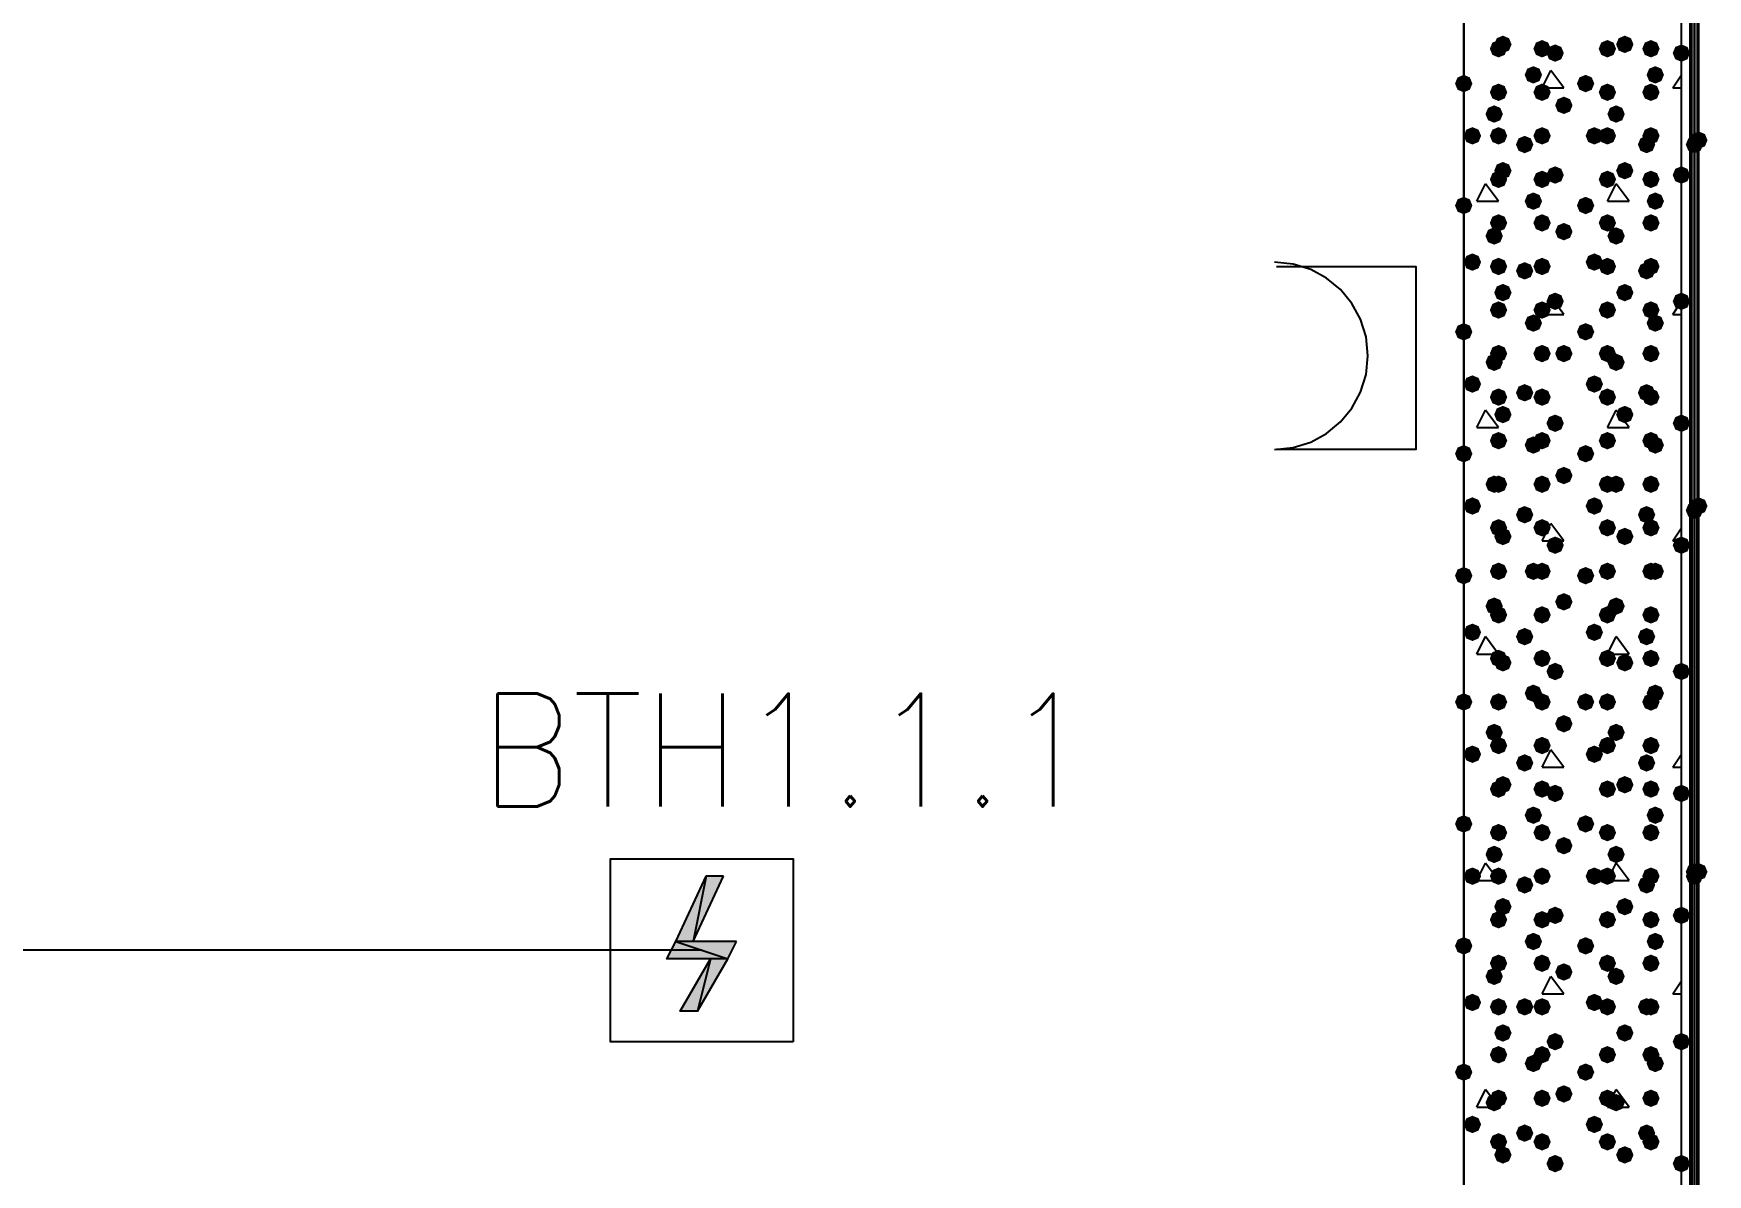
# Model space of a CAD drawing. Header units: millimetres. Extents: x 0 to 420, y 0 to 297.
# Drawn here: x 364.55 to 380.83, y 171.94 to 183.03 of the extents above; entities that cross this region are included whole.
import ezdxf

# ---------------------------------------------------------------- set-up
doc = ezdxf.new("R2010")
doc.units = ezdxf.units.MM
doc.layers.get('0').update_dxf_attribs({"linetype": 'CONTINUOUS'})
doc.styles.get("Standard").update_dxf_attribs({"font": 'STANDARD'})

msp = doc.modelspace()

# ---------------------------------------------------------------- hatches: boundary and pattern name
at = {"true_color": 0x000007}
h = msp.add_hatch(color=0, dxfattribs=at)
h.paths.add_polyline_path([(380.703667, 228.049667), (380.661333, 228.049667), (380.703667, 84.455)], flags=0)
h.paths.add_polyline_path([(380.661333, 228.049667), (380.703667, 84.455), (380.661333, 84.455)], flags=0)
at = {"true_color": 0x000008}
for points in [[(378.883333, 182.88), (378.858462, 182.820204), (378.798667, 182.795333), (378.738871, 182.820204), (378.714, 182.88), (378.738871, 182.939796), (378.798667, 182.964667), (378.858462, 182.939796)], [(378.925667, 182.922333), (378.900796, 182.862537), (378.841, 182.837667), (378.781204, 182.862537), (378.756333, 182.922333), (378.781204, 182.982129), (378.841, 183.007), (378.900796, 182.982129)], [(379.306667, 182.88), (379.281796, 182.820204), (379.222, 182.795333), (379.162204, 182.820204), (379.137333, 182.88), (379.162204, 182.939796), (379.222, 182.964667), (379.281796, 182.939796)], [(379.941667, 182.88), (379.916796, 182.820204), (379.857, 182.795333), (379.797204, 182.820204), (379.772333, 182.88), (379.797204, 182.939796), (379.857, 182.964667), (379.916796, 182.939796)], [(380.111, 182.922333), (380.086129, 182.862537), (380.026333, 182.837667), (379.966537, 182.862537), (379.941667, 182.922333), (379.966537, 182.982129), (380.026333, 183.007), (380.086129, 182.982129)], [(380.365, 182.88), (380.340129, 182.820204), (380.280333, 182.795333), (380.220537, 182.820204), (380.195667, 182.88), (380.220537, 182.939796), (380.280333, 182.964667), (380.340129, 182.939796)], [(379.433667, 182.837667), (379.408796, 182.777871), (379.349, 182.753), (379.289204, 182.777871), (379.264333, 182.837667), (379.289204, 182.897462), (379.349, 182.922333), (379.408796, 182.897463)], [(380.661333, 182.837667), (380.636462, 182.777871), (380.576667, 182.753), (380.516871, 182.777871), (380.492, 182.837667), (380.516871, 182.897462), (380.576667, 182.922333), (380.636462, 182.897463)], [(379.222, 182.626), (379.197129, 182.566204), (379.137333, 182.541333), (379.077538, 182.566204), (379.052667, 182.626), (379.077537, 182.685796), (379.137333, 182.710667), (379.197129, 182.685796)], [(380.407333, 182.626), (380.382462, 182.566204), (380.322667, 182.541333), (380.262871, 182.566204), (380.238, 182.626), (380.262871, 182.685796), (380.322667, 182.710667), (380.382462, 182.685796)], [(378.544667, 182.541333), (378.519796, 182.481537), (378.46, 182.456667), (378.400204, 182.481537), (378.375333, 182.541333), (378.400204, 182.601129), (378.46, 182.626), (378.519796, 182.601129)], [(378.883333, 182.456667), (378.858462, 182.396871), (378.798667, 182.372), (378.738871, 182.396871), (378.714, 182.456667), (378.738871, 182.516462), (378.798667, 182.541333), (378.858462, 182.516463)], [(379.306667, 182.456667), (379.281796, 182.396871), (379.222, 182.372), (379.162204, 182.396871), (379.137333, 182.456667), (379.162204, 182.516462), (379.222, 182.541333), (379.281796, 182.516463)], [(379.73, 182.541333), (379.705129, 182.481537), (379.645333, 182.456667), (379.585537, 182.481537), (379.560667, 182.541333), (379.585537, 182.601129), (379.645333, 182.626), (379.705129, 182.601129)], [(379.941667, 182.456667), (379.916796, 182.396871), (379.857, 182.372), (379.797204, 182.396871), (379.772333, 182.456667), (379.797204, 182.516462), (379.857, 182.541333), (379.916796, 182.516463)], [(380.365, 182.456667), (380.340129, 182.396871), (380.280333, 182.372), (380.220537, 182.396871), (380.195667, 182.456667), (380.220537, 182.516462), (380.280333, 182.541333), (380.340129, 182.516463)], [(378.841, 182.245), (378.816129, 182.185204), (378.756333, 182.160333), (378.696537, 182.185204), (378.671667, 182.245), (378.696537, 182.304796), (378.756333, 182.329667), (378.816129, 182.304796)], [(379.518333, 182.329667), (379.493462, 182.269871), (379.433667, 182.245), (379.373871, 182.269871), (379.349, 182.329667), (379.373871, 182.389462), (379.433667, 182.414333), (379.493462, 182.389463)], [(380.026333, 182.245), (380.001463, 182.185204), (379.941667, 182.160333), (379.881871, 182.185204), (379.857, 182.245), (379.881871, 182.304796), (379.941667, 182.329667), (380.001462, 182.304796)], [(378.629333, 182.033333), (378.604462, 181.973537), (378.544667, 181.948667), (378.484871, 181.973537), (378.46, 182.033333), (378.484871, 182.093129), (378.544667, 182.118), (378.604462, 182.093129)], [(378.883333, 182.033333), (378.858462, 181.973537), (378.798667, 181.948667), (378.738871, 181.973537), (378.714, 182.033333), (378.738871, 182.093129), (378.798667, 182.118), (378.858462, 182.093129)], [(379.137333, 181.948667), (379.112462, 181.888871), (379.052667, 181.864), (378.992871, 181.888871), (378.968, 181.948667), (378.992871, 182.008462), (379.052667, 182.033333), (379.112462, 182.008463)], [(379.306667, 182.033333), (379.281796, 181.973537), (379.222, 181.948667), (379.162204, 181.973537), (379.137333, 182.033333), (379.162204, 182.093129), (379.222, 182.118), (379.281796, 182.093129)], [(379.814667, 182.033333), (379.789796, 181.973537), (379.73, 181.948667), (379.670204, 181.973537), (379.645333, 182.033333), (379.670204, 182.093129), (379.73, 182.118), (379.789796, 182.093129)], [(379.941667, 182.033333), (379.916796, 181.973537), (379.857, 181.948667), (379.797204, 181.973537), (379.772333, 182.033333), (379.797204, 182.093129), (379.857, 182.118), (379.916796, 182.093129)], [(380.322667, 181.948667), (380.297796, 181.888871), (380.238, 181.864), (380.178204, 181.888871), (380.153333, 181.948667), (380.178204, 182.008462), (380.238, 182.033333), (380.297796, 182.008463)], [(380.365, 182.033333), (380.340129, 181.973537), (380.280333, 181.948667), (380.220537, 181.973537), (380.195667, 182.033333), (380.220537, 182.093129), (380.280333, 182.118), (380.340129, 182.093129)], [(378.883333, 181.61), (378.858462, 181.550204), (378.798667, 181.525333), (378.738871, 181.550204), (378.714, 181.61), (378.738871, 181.669796), (378.798667, 181.694667), (378.858462, 181.669796)], [(378.925667, 181.694667), (378.900796, 181.634871), (378.841, 181.61), (378.781204, 181.634871), (378.756333, 181.694667), (378.781204, 181.754462), (378.841, 181.779333), (378.900796, 181.754463)], [(379.306667, 181.61), (379.281796, 181.550204), (379.222, 181.525333), (379.162204, 181.550204), (379.137333, 181.61), (379.162204, 181.669796), (379.222, 181.694667), (379.281796, 181.669796)], [(379.433667, 181.652333), (379.408796, 181.592537), (379.349, 181.567667), (379.289204, 181.592537), (379.264333, 181.652333), (379.289204, 181.712129), (379.349, 181.737), (379.408796, 181.712129)], [(379.941667, 181.61), (379.916796, 181.550204), (379.857, 181.525333), (379.797204, 181.550204), (379.772333, 181.61), (379.797204, 181.669796), (379.857, 181.694667), (379.916796, 181.669796)], [(380.111, 181.694667), (380.086129, 181.634871), (380.026333, 181.61), (379.966537, 181.634871), (379.941667, 181.694667), (379.966537, 181.754462), (380.026333, 181.779333), (380.086129, 181.754463)], [(380.365, 181.61), (380.340129, 181.550204), (380.280333, 181.525333), (380.220537, 181.550204), (380.195667, 181.61), (380.220537, 181.669796), (380.280333, 181.694667), (380.340129, 181.669796)], [(380.661333, 181.652333), (380.636462, 181.592537), (380.576667, 181.567667), (380.516871, 181.592537), (380.492, 181.652333), (380.516871, 181.712129), (380.576667, 181.737), (380.636462, 181.712129)], [(378.544667, 181.356), (378.519796, 181.296204), (378.46, 181.271333), (378.400204, 181.296204), (378.375333, 181.356), (378.400204, 181.415796), (378.46, 181.440667), (378.519796, 181.415796)], [(379.222, 181.398333), (379.197129, 181.338537), (379.137333, 181.313667), (379.077538, 181.338537), (379.052667, 181.398333), (379.077537, 181.458129), (379.137333, 181.483), (379.197129, 181.458129)], [(379.73, 181.356), (379.705129, 181.296204), (379.645333, 181.271333), (379.585537, 181.296204), (379.560667, 181.356), (379.585537, 181.415796), (379.645333, 181.440667), (379.705129, 181.415796)], [(380.407333, 181.398333), (380.382462, 181.338537), (380.322667, 181.313667), (380.262871, 181.338537), (380.238, 181.398333), (380.262871, 181.458129), (380.322667, 181.483), (380.382462, 181.458129)], [(378.883333, 181.186667), (378.858462, 181.126871), (378.798667, 181.102), (378.738871, 181.126871), (378.714, 181.186667), (378.738871, 181.246462), (378.798667, 181.271333), (378.858462, 181.246463)], [(379.306667, 181.186667), (379.281796, 181.126871), (379.222, 181.102), (379.162204, 181.126871), (379.137333, 181.186667), (379.162204, 181.246462), (379.222, 181.271333), (379.281796, 181.246463)], [(379.518333, 181.102), (379.493462, 181.042204), (379.433667, 181.017333), (379.373871, 181.042204), (379.349, 181.102), (379.373871, 181.161796), (379.433667, 181.186667), (379.493462, 181.161796)], [(379.941667, 181.186667), (379.916796, 181.126871), (379.857, 181.102), (379.797204, 181.126871), (379.772333, 181.186667), (379.797204, 181.246462), (379.857, 181.271333), (379.916796, 181.246463)], [(380.365, 181.186667), (380.340129, 181.126871), (380.280333, 181.102), (380.220537, 181.126871), (380.195667, 181.186667), (380.220537, 181.246462), (380.280333, 181.271333), (380.340129, 181.246463)], [(378.841, 181.059667), (378.816129, 180.999871), (378.756333, 180.975), (378.696537, 180.999871), (378.671667, 181.059667), (378.696537, 181.119462), (378.756333, 181.144333), (378.816129, 181.119463)], [(380.026333, 181.059667), (380.001463, 180.999871), (379.941667, 180.975), (379.881871, 180.999871), (379.857, 181.059667), (379.881871, 181.119462), (379.941667, 181.144333), (380.001462, 181.119463)], [(378.629333, 180.805667), (378.604462, 180.745871), (378.544667, 180.721), (378.484871, 180.745871), (378.46, 180.805667), (378.484871, 180.865462), (378.544667, 180.890333), (378.604462, 180.865463)], [(378.883333, 180.763333), (378.858462, 180.703537), (378.798667, 180.678667), (378.738871, 180.703537), (378.714, 180.763333), (378.738871, 180.823129), (378.798667, 180.848), (378.858462, 180.823129)], [(379.306667, 180.763333), (379.281796, 180.703537), (379.222, 180.678667), (379.162204, 180.703537), (379.137333, 180.763333), (379.162204, 180.823129), (379.222, 180.848), (379.281796, 180.823129)], [(379.814667, 180.805667), (379.789796, 180.745871), (379.73, 180.721), (379.670204, 180.745871), (379.645333, 180.805667), (379.670204, 180.865462), (379.73, 180.890333), (379.789796, 180.865463)], [(379.941667, 180.763333), (379.916796, 180.703537), (379.857, 180.678667), (379.797204, 180.703537), (379.772333, 180.763333), (379.797204, 180.823129), (379.857, 180.848), (379.916796, 180.823129)], [(380.365, 180.763333), (380.340129, 180.703537), (380.280333, 180.678667), (380.220537, 180.703537), (380.195667, 180.763333), (380.220537, 180.823129), (380.280333, 180.848), (380.340129, 180.823129)], [(379.137333, 180.721), (379.112462, 180.661204), (379.052667, 180.636333), (378.992871, 180.661204), (378.968, 180.721), (378.992871, 180.780796), (379.052667, 180.805667), (379.112462, 180.780796)], [(380.322667, 180.721), (380.297796, 180.661204), (380.238, 180.636333), (380.178204, 180.661204), (380.153333, 180.721), (380.178204, 180.780796), (380.238, 180.805667), (380.297796, 180.780796)], [(378.925667, 180.509333), (378.900796, 180.449537), (378.841, 180.424667), (378.781204, 180.449537), (378.756333, 180.509333), (378.781204, 180.569129), (378.841, 180.594), (378.900796, 180.569129)], [(380.111, 180.509333), (380.086129, 180.449537), (380.026333, 180.424667), (379.966537, 180.449537), (379.941667, 180.509333), (379.966537, 180.569129), (380.026333, 180.594), (380.086129, 180.569129)], [(378.883333, 180.34), (378.858462, 180.280204), (378.798667, 180.255333), (378.738871, 180.280204), (378.714, 180.34), (378.738871, 180.399796), (378.798667, 180.424667), (378.858462, 180.399796)], [(379.306667, 180.34), (379.281796, 180.280204), (379.222, 180.255333), (379.162204, 180.280204), (379.137333, 180.34), (379.162204, 180.399796), (379.222, 180.424667), (379.281796, 180.399796)], [(379.433667, 180.424667), (379.408796, 180.364871), (379.349, 180.34), (379.289204, 180.364871), (379.264333, 180.424667), (379.289204, 180.484462), (379.349, 180.509333), (379.408796, 180.484463)], [(379.941667, 180.34), (379.916796, 180.280204), (379.857, 180.255333), (379.797204, 180.280204), (379.772333, 180.34), (379.797204, 180.399796), (379.857, 180.424667), (379.916796, 180.399796)], [(380.365, 180.34), (380.340129, 180.280204), (380.280333, 180.255333), (380.220537, 180.280204), (380.195667, 180.34), (380.220537, 180.399796), (380.280333, 180.424667), (380.340129, 180.399796)], [(380.661333, 180.424667), (380.636462, 180.364871), (380.576667, 180.34), (380.516871, 180.364871), (380.492, 180.424667), (380.516871, 180.484462), (380.576667, 180.509333), (380.636462, 180.484463)], [(378.544667, 180.128333), (378.519796, 180.068537), (378.46, 180.043667), (378.400204, 180.068537), (378.375333, 180.128333), (378.400204, 180.188129), (378.46, 180.213), (378.519796, 180.188129)], [(379.222, 180.213), (379.197129, 180.153204), (379.137333, 180.128333), (379.077538, 180.153204), (379.052667, 180.213), (379.077537, 180.272796), (379.137333, 180.297667), (379.197129, 180.272796)], [(379.73, 180.128333), (379.705129, 180.068537), (379.645333, 180.043667), (379.585537, 180.068537), (379.560667, 180.128333), (379.585537, 180.188129), (379.645333, 180.213), (379.705129, 180.188129)], [(380.407333, 180.213), (380.382462, 180.153204), (380.322667, 180.128333), (380.262871, 180.153204), (380.238, 180.213), (380.262871, 180.272796), (380.322667, 180.297667), (380.382462, 180.272796)], [(378.841, 179.832), (378.816129, 179.772204), (378.756333, 179.747333), (378.696537, 179.772204), (378.671667, 179.832), (378.696537, 179.891796), (378.756333, 179.916667), (378.816129, 179.891796)], [(378.883333, 179.916667), (378.858462, 179.856871), (378.798667, 179.832), (378.738871, 179.856871), (378.714, 179.916667), (378.738871, 179.976462), (378.798667, 180.001333), (378.858462, 179.976463)], [(379.306667, 179.916667), (379.281796, 179.856871), (379.222, 179.832), (379.162204, 179.856871), (379.137333, 179.916667), (379.162204, 179.976462), (379.222, 180.001333), (379.281796, 179.976463)], [(379.518333, 179.916667), (379.493462, 179.856871), (379.433667, 179.832), (379.373871, 179.856871), (379.349, 179.916667), (379.373871, 179.976462), (379.433667, 180.001333), (379.493462, 179.976463)], [(379.941667, 179.916667), (379.916796, 179.856871), (379.857, 179.832), (379.797204, 179.856871), (379.772333, 179.916667), (379.797204, 179.976462), (379.857, 180.001333), (379.916796, 179.976463)], [(380.026333, 179.832), (380.001463, 179.772204), (379.941667, 179.747333), (379.881871, 179.772204), (379.857, 179.832), (379.881871, 179.891796), (379.941667, 179.916667), (380.001462, 179.891796)], [(380.365, 179.916667), (380.340129, 179.856871), (380.280333, 179.832), (380.220537, 179.856871), (380.195667, 179.916667), (380.220537, 179.976462), (380.280333, 180.001333), (380.340129, 179.976463)], [(378.629333, 179.620333), (378.604462, 179.560537), (378.544667, 179.535667), (378.484871, 179.560537), (378.46, 179.620333), (378.484871, 179.680129), (378.544667, 179.705), (378.604462, 179.680129)], [(379.814667, 179.620333), (379.789796, 179.560537), (379.73, 179.535667), (379.670204, 179.560537), (379.645333, 179.620333), (379.670204, 179.680129), (379.73, 179.705), (379.789796, 179.680129)], [(378.883333, 179.493333), (378.858462, 179.433538), (378.798667, 179.408667), (378.738871, 179.433538), (378.714, 179.493333), (378.738871, 179.553129), (378.798667, 179.578), (378.858462, 179.553129)], [(379.137333, 179.535667), (379.112462, 179.475871), (379.052667, 179.451), (378.992871, 179.475871), (378.968, 179.535667), (378.992871, 179.595462), (379.052667, 179.620333), (379.112462, 179.595463)], [(379.306667, 179.493333), (379.281796, 179.433538), (379.222, 179.408667), (379.162204, 179.433538), (379.137333, 179.493333), (379.162204, 179.553129), (379.222, 179.578), (379.281796, 179.553129)], [(379.941667, 179.493333), (379.916796, 179.433538), (379.857, 179.408667), (379.797204, 179.433538), (379.772333, 179.493333), (379.797204, 179.553129), (379.857, 179.578), (379.916796, 179.553129)], [(380.322667, 179.535667), (380.297796, 179.475871), (380.238, 179.451), (380.178204, 179.475871), (380.153333, 179.535667), (380.178204, 179.595462), (380.238, 179.620333), (380.297796, 179.595463)], [(380.365, 179.493333), (380.340129, 179.433538), (380.280333, 179.408667), (380.220537, 179.433538), (380.195667, 179.493333), (380.220537, 179.553129), (380.280333, 179.578), (380.340129, 179.553129)], [(378.925667, 179.324), (378.900796, 179.264204), (378.841, 179.239333), (378.781204, 179.264204), (378.756333, 179.324), (378.781204, 179.383796), (378.841, 179.408667), (378.900796, 179.383796)], [(380.111, 179.324), (380.086129, 179.264204), (380.026333, 179.239333), (379.966537, 179.264204), (379.941667, 179.324), (379.966537, 179.383796), (380.026333, 179.408667), (380.086129, 179.383796)], [(379.433667, 179.239333), (379.408796, 179.179537), (379.349, 179.154667), (379.289204, 179.179537), (379.264333, 179.239333), (379.289204, 179.299129), (379.349, 179.324), (379.408796, 179.299129)], [(380.661333, 179.239333), (380.636462, 179.179537), (380.576667, 179.154667), (380.516871, 179.179537), (380.492, 179.239333), (380.516871, 179.299129), (380.576667, 179.324), (380.636462, 179.299129)], [(378.883333, 179.07), (378.858462, 179.010204), (378.798667, 178.985333), (378.738871, 179.010204), (378.714, 179.07), (378.738871, 179.129796), (378.798667, 179.154667), (378.858462, 179.129796)], [(379.222, 179.027667), (379.197129, 178.967871), (379.137333, 178.943), (379.077538, 178.967871), (379.052667, 179.027667), (379.077537, 179.087462), (379.137333, 179.112333), (379.197129, 179.087463)], [(379.306667, 179.07), (379.281796, 179.010204), (379.222, 178.985333), (379.162204, 179.010204), (379.137333, 179.07), (379.162204, 179.129796), (379.222, 179.154667), (379.281796, 179.129796)], [(379.941667, 179.07), (379.916796, 179.010204), (379.857, 178.985333), (379.797204, 179.010204), (379.772333, 179.07), (379.797204, 179.129796), (379.857, 179.154667), (379.916796, 179.129796)], [(380.365, 179.07), (380.340129, 179.010204), (380.280333, 178.985333), (380.220537, 179.010204), (380.195667, 179.07), (380.220537, 179.129796), (380.280333, 179.154667), (380.340129, 179.129796)], [(380.407333, 179.027667), (380.382462, 178.967871), (380.322667, 178.943), (380.262871, 178.967871), (380.238, 179.027667), (380.262871, 179.087462), (380.322667, 179.112333), (380.382462, 179.087463)], [(378.544667, 178.943), (378.519796, 178.883204), (378.46, 178.858333), (378.400204, 178.883204), (378.375333, 178.943), (378.400204, 179.002796), (378.46, 179.027667), (378.519796, 179.002796)], [(379.73, 178.943), (379.705129, 178.883204), (379.645333, 178.858333), (379.585537, 178.883204), (379.560667, 178.943), (379.585537, 179.002796), (379.645333, 179.027667), (379.705129, 179.002796)], [(378.841, 178.646667), (378.816129, 178.586871), (378.756333, 178.562), (378.696537, 178.586871), (378.671667, 178.646667), (378.696537, 178.706462), (378.756333, 178.731333), (378.816129, 178.706463)], [(378.883333, 178.646667), (378.858462, 178.586871), (378.798667, 178.562), (378.738871, 178.586871), (378.714, 178.646667), (378.738871, 178.706462), (378.798667, 178.731333), (378.858462, 178.706463)], [(379.306667, 178.646667), (379.281796, 178.586871), (379.222, 178.562), (379.162204, 178.586871), (379.137333, 178.646667), (379.162204, 178.706462), (379.222, 178.731333), (379.281796, 178.706463)], [(379.518333, 178.731333), (379.493462, 178.671537), (379.433667, 178.646667), (379.373871, 178.671537), (379.349, 178.731333), (379.373871, 178.791129), (379.433667, 178.816), (379.493462, 178.791129)], [(379.941667, 178.646667), (379.916796, 178.586871), (379.857, 178.562), (379.797204, 178.586871), (379.772333, 178.646667), (379.797204, 178.706462), (379.857, 178.731333), (379.916796, 178.706463)], [(380.026333, 178.646667), (380.001463, 178.586871), (379.941667, 178.562), (379.881871, 178.586871), (379.857, 178.646667), (379.881871, 178.706462), (379.941667, 178.731333), (380.001462, 178.706463)], [(380.365, 178.646667), (380.340129, 178.586871), (380.280333, 178.562), (380.220537, 178.586871), (380.195667, 178.646667), (380.220537, 178.706462), (380.280333, 178.731333), (380.340129, 178.706463)], [(378.629333, 178.435), (378.604462, 178.375204), (378.544667, 178.350333), (378.484871, 178.375204), (378.46, 178.435), (378.484871, 178.494796), (378.544667, 178.519667), (378.604462, 178.494796)], [(379.137333, 178.350333), (379.112462, 178.290537), (379.052667, 178.265667), (378.992871, 178.290537), (378.968, 178.350333), (378.992871, 178.410129), (379.052667, 178.435), (379.112462, 178.410129)], [(379.814667, 178.435), (379.789796, 178.375204), (379.73, 178.350333), (379.670204, 178.375204), (379.645333, 178.435), (379.670204, 178.494796), (379.73, 178.519667), (379.789796, 178.494796)], [(380.322667, 178.350333), (380.297796, 178.290537), (380.238, 178.265667), (380.178204, 178.290537), (380.153333, 178.350333), (380.178204, 178.410129), (380.238, 178.435), (380.297796, 178.410129)], [(378.883333, 178.223333), (378.858462, 178.163537), (378.798667, 178.138667), (378.738871, 178.163537), (378.714, 178.223333), (378.738871, 178.283129), (378.798667, 178.308), (378.858462, 178.283129)], [(379.306667, 178.223333), (379.281796, 178.163537), (379.222, 178.138667), (379.162204, 178.163537), (379.137333, 178.223333), (379.162204, 178.283129), (379.222, 178.308), (379.281796, 178.283129)], [(379.941667, 178.223333), (379.916796, 178.163537), (379.857, 178.138667), (379.797204, 178.163537), (379.772333, 178.223333), (379.797204, 178.283129), (379.857, 178.308), (379.916796, 178.283129)], [(380.365, 178.223333), (380.340129, 178.163537), (380.280333, 178.138667), (380.220537, 178.163537), (380.195667, 178.223333), (380.220537, 178.283129), (380.280333, 178.308), (380.340129, 178.283129)], [(378.925667, 178.138667), (378.900796, 178.078871), (378.841, 178.054), (378.781204, 178.078871), (378.756333, 178.138667), (378.781204, 178.198462), (378.841, 178.223333), (378.900796, 178.198463)], [(379.433667, 178.054), (379.408796, 177.994204), (379.349, 177.969333), (379.289204, 177.994204), (379.264333, 178.054), (379.289204, 178.113796), (379.349, 178.138667), (379.408796, 178.113796)], [(380.111, 178.138667), (380.086129, 178.078871), (380.026333, 178.054), (379.966537, 178.078871), (379.941667, 178.138667), (379.966537, 178.198462), (380.026333, 178.223333), (380.086129, 178.198463)], [(380.661333, 178.054), (380.636462, 177.994204), (380.576667, 177.969333), (380.516871, 177.994204), (380.492, 178.054), (380.516871, 178.113796), (380.576667, 178.138667), (380.636462, 178.113796)], [(378.544667, 177.757667), (378.519796, 177.697871), (378.46, 177.673), (378.400204, 177.697871), (378.375333, 177.757667), (378.400204, 177.817462), (378.46, 177.842333), (378.519796, 177.817463)], [(378.883333, 177.8), (378.858462, 177.740204), (378.798667, 177.715333), (378.738871, 177.740204), (378.714, 177.8), (378.738871, 177.859796), (378.798667, 177.884667), (378.858462, 177.859796)], [(379.222, 177.8), (379.197129, 177.740204), (379.137333, 177.715333), (379.077538, 177.740204), (379.052667, 177.8), (379.077537, 177.859796), (379.137333, 177.884667), (379.197129, 177.859796)], [(379.306667, 177.8), (379.281796, 177.740204), (379.222, 177.715333), (379.162204, 177.740204), (379.137333, 177.8), (379.162204, 177.859796), (379.222, 177.884667), (379.281796, 177.859796)], [(379.73, 177.757667), (379.705129, 177.697871), (379.645333, 177.673), (379.585537, 177.697871), (379.560667, 177.757667), (379.585537, 177.817462), (379.645333, 177.842333), (379.705129, 177.817463)], [(379.941667, 177.8), (379.916796, 177.740204), (379.857, 177.715333), (379.797204, 177.740204), (379.772333, 177.8), (379.797204, 177.859796), (379.857, 177.884667), (379.916796, 177.859796)], [(380.365, 177.8), (380.340129, 177.740204), (380.280333, 177.715333), (380.220537, 177.740204), (380.195667, 177.8), (380.220537, 177.859796), (380.280333, 177.884667), (380.340129, 177.859796)], [(380.407333, 177.8), (380.382462, 177.740204), (380.322667, 177.715333), (380.262871, 177.740204), (380.238, 177.8), (380.262871, 177.859796), (380.322667, 177.884667), (380.382462, 177.859796)], [(379.518333, 177.503667), (379.493462, 177.443871), (379.433667, 177.419), (379.373871, 177.443871), (379.349, 177.503667), (379.373871, 177.563462), (379.433667, 177.588333), (379.493462, 177.563463)], [(378.841, 177.461333), (378.816129, 177.401537), (378.756333, 177.376667), (378.696537, 177.401537), (378.671667, 177.461333), (378.696537, 177.521129), (378.756333, 177.546), (378.816129, 177.521129)], [(378.883333, 177.376667), (378.858462, 177.316871), (378.798667, 177.292), (378.738871, 177.316871), (378.714, 177.376667), (378.738871, 177.436462), (378.798667, 177.461333), (378.858462, 177.436463)], [(379.306667, 177.376667), (379.281796, 177.316871), (379.222, 177.292), (379.162204, 177.316871), (379.137333, 177.376667), (379.162204, 177.436462), (379.222, 177.461333), (379.281796, 177.436463)], [(379.941667, 177.376667), (379.916796, 177.316871), (379.857, 177.292), (379.797204, 177.316871), (379.772333, 177.376667), (379.797204, 177.436462), (379.857, 177.461333), (379.916796, 177.436463)], [(380.026333, 177.461333), (380.001463, 177.401537), (379.941667, 177.376667), (379.881871, 177.401537), (379.857, 177.461333), (379.881871, 177.521129), (379.941667, 177.546), (380.001462, 177.521129)], [(380.365, 177.376667), (380.340129, 177.316871), (380.280333, 177.292), (380.220537, 177.316871), (380.195667, 177.376667), (380.220537, 177.436462), (380.280333, 177.461333), (380.340129, 177.436463)], [(378.629333, 177.207333), (378.604462, 177.147537), (378.544667, 177.122667), (378.484871, 177.147537), (378.46, 177.207333), (378.484871, 177.267129), (378.544667, 177.292), (378.604462, 177.267129)], [(379.814667, 177.207333), (379.789796, 177.147537), (379.73, 177.122667), (379.670204, 177.147537), (379.645333, 177.207333), (379.670204, 177.267129), (379.73, 177.292), (379.789796, 177.267129)], [(379.137333, 177.165), (379.112462, 177.105204), (379.052667, 177.080333), (378.992871, 177.105204), (378.968, 177.165), (378.992871, 177.224796), (379.052667, 177.249667), (379.112462, 177.224796)], [(380.322667, 177.165), (380.297796, 177.105204), (380.238, 177.080333), (380.178204, 177.105204), (380.153333, 177.165), (380.178204, 177.224796), (380.238, 177.249667), (380.297796, 177.224796)], [(378.883333, 176.953333), (378.858462, 176.893537), (378.798667, 176.868667), (378.738871, 176.893537), (378.714, 176.953333), (378.738871, 177.013129), (378.798667, 177.038), (378.858462, 177.013129)], [(378.925667, 176.911), (378.900796, 176.851204), (378.841, 176.826333), (378.781204, 176.851204), (378.756333, 176.911), (378.781204, 176.970796), (378.841, 176.995667), (378.900796, 176.970796)], [(379.306667, 176.953333), (379.281796, 176.893537), (379.222, 176.868667), (379.162204, 176.893537), (379.137333, 176.953333), (379.162204, 177.013129), (379.222, 177.038), (379.281796, 177.013129)], [(379.941667, 176.953333), (379.916796, 176.893537), (379.857, 176.868667), (379.797204, 176.893537), (379.772333, 176.953333), (379.797204, 177.013129), (379.857, 177.038), (379.916796, 177.013129)], [(380.111, 176.911), (380.086129, 176.851204), (380.026333, 176.826333), (379.966537, 176.851204), (379.941667, 176.911), (379.966537, 176.970796), (380.026333, 176.995667), (380.086129, 176.970796)], [(380.365, 176.953333), (380.340129, 176.893537), (380.280333, 176.868667), (380.220537, 176.893537), (380.195667, 176.953333), (380.220537, 177.013129), (380.280333, 177.038), (380.340129, 177.013129)], [(379.433667, 176.826333), (379.408796, 176.766537), (379.349, 176.741667), (379.289204, 176.766537), (379.264333, 176.826333), (379.289204, 176.886129), (379.349, 176.911), (379.408796, 176.886129)], [(380.661333, 176.826333), (380.636462, 176.766537), (380.576667, 176.741667), (380.516871, 176.766537), (380.492, 176.826333), (380.516871, 176.886129), (380.576667, 176.911), (380.636462, 176.886129)], [(378.544667, 176.53), (378.519796, 176.470204), (378.46, 176.445333), (378.400204, 176.470204), (378.375333, 176.53), (378.400204, 176.589796), (378.46, 176.614667), (378.519796, 176.589796)], [(378.883333, 176.53), (378.858462, 176.470204), (378.798667, 176.445333), (378.738871, 176.470204), (378.714, 176.53), (378.738871, 176.589796), (378.798667, 176.614667), (378.858462, 176.589796)], [(379.222, 176.614667), (379.197129, 176.554871), (379.137333, 176.53), (379.077538, 176.554871), (379.052667, 176.614667), (379.077537, 176.674462), (379.137333, 176.699333), (379.197129, 176.674463)], [(379.306667, 176.53), (379.281796, 176.470204), (379.222, 176.445333), (379.162204, 176.470204), (379.137333, 176.53), (379.162204, 176.589796), (379.222, 176.614667), (379.281796, 176.589796)], [(379.73, 176.53), (379.705129, 176.470204), (379.645333, 176.445333), (379.585537, 176.470204), (379.560667, 176.53), (379.585537, 176.589796), (379.645333, 176.614667), (379.705129, 176.589796)], [(379.941667, 176.53), (379.916796, 176.470204), (379.857, 176.445333), (379.797204, 176.470204), (379.772333, 176.53), (379.797204, 176.589796), (379.857, 176.614667), (379.916796, 176.589796)], [(380.365, 176.53), (380.340129, 176.470204), (380.280333, 176.445333), (380.220537, 176.470204), (380.195667, 176.53), (380.220537, 176.589796), (380.280333, 176.614667), (380.340129, 176.589796)], [(380.407333, 176.614667), (380.382462, 176.554871), (380.322667, 176.53), (380.262871, 176.554871), (380.238, 176.614667), (380.262871, 176.674462), (380.322667, 176.699333), (380.382462, 176.674463)], [(378.841, 176.233667), (378.816129, 176.173871), (378.756333, 176.149), (378.696537, 176.173871), (378.671667, 176.233667), (378.696537, 176.293462), (378.756333, 176.318333), (378.816129, 176.293463)], [(379.518333, 176.318333), (379.493462, 176.258537), (379.433667, 176.233667), (379.373871, 176.258537), (379.349, 176.318333), (379.373871, 176.378129), (379.433667, 176.403), (379.493462, 176.378129)], [(380.026333, 176.233667), (380.001463, 176.173871), (379.941667, 176.149), (379.881871, 176.173871), (379.857, 176.233667), (379.881871, 176.293462), (379.941667, 176.318333), (380.001462, 176.293463)], [(378.883333, 176.106667), (378.858462, 176.046871), (378.798667, 176.022), (378.738871, 176.046871), (378.714, 176.106667), (378.738871, 176.166462), (378.798667, 176.191333), (378.858462, 176.166463)], [(379.306667, 176.106667), (379.281796, 176.046871), (379.222, 176.022), (379.162204, 176.046871), (379.137333, 176.106667), (379.162204, 176.166462), (379.222, 176.191333), (379.281796, 176.166463)], [(379.941667, 176.106667), (379.916796, 176.046871), (379.857, 176.022), (379.797204, 176.046871), (379.772333, 176.106667), (379.797204, 176.166462), (379.857, 176.191333), (379.916796, 176.166463)], [(380.365, 176.106667), (380.340129, 176.046871), (380.280333, 176.022), (380.220537, 176.046871), (380.195667, 176.106667), (380.220537, 176.166462), (380.280333, 176.191333), (380.340129, 176.166463)], [(378.629333, 176.022), (378.604462, 175.962204), (378.544667, 175.937333), (378.484871, 175.962204), (378.46, 176.022), (378.484871, 176.081796), (378.544667, 176.106667), (378.604462, 176.081796)], [(379.137333, 175.937333), (379.112462, 175.877537), (379.052667, 175.852667), (378.992871, 175.877537), (378.968, 175.937333), (378.992871, 175.997129), (379.052667, 176.022), (379.112462, 175.997129)], [(379.814667, 176.022), (379.789796, 175.962204), (379.73, 175.937333), (379.670204, 175.962204), (379.645333, 176.022), (379.670204, 176.081796), (379.73, 176.106667), (379.789796, 176.081796)], [(380.322667, 175.937333), (380.297796, 175.877537), (380.238, 175.852667), (380.178204, 175.877537), (380.153333, 175.937333), (380.178204, 175.997129), (380.238, 176.022), (380.297796, 175.997129)], [(378.925667, 175.725667), (378.900796, 175.665871), (378.841, 175.641), (378.781204, 175.665871), (378.756333, 175.725667), (378.781204, 175.785462), (378.841, 175.810333), (378.900796, 175.785463)], [(380.111, 175.725667), (380.086129, 175.665871), (380.026333, 175.641), (379.966537, 175.665871), (379.941667, 175.725667), (379.966537, 175.785462), (380.026333, 175.810333), (380.086129, 175.785463)], [(378.883333, 175.683333), (378.858462, 175.623538), (378.798667, 175.598667), (378.738871, 175.623538), (378.714, 175.683333), (378.738871, 175.743129), (378.798667, 175.768), (378.858462, 175.743129)], [(379.306667, 175.683333), (379.281796, 175.623538), (379.222, 175.598667), (379.162204, 175.623538), (379.137333, 175.683333), (379.162204, 175.743129), (379.222, 175.768), (379.281796, 175.743129)], [(379.433667, 175.641), (379.408796, 175.581204), (379.349, 175.556333), (379.289204, 175.581204), (379.264333, 175.641), (379.289204, 175.700796), (379.349, 175.725667), (379.408796, 175.700796)], [(379.941667, 175.683333), (379.916796, 175.623538), (379.857, 175.598667), (379.797204, 175.623538), (379.772333, 175.683333), (379.797204, 175.743129), (379.857, 175.768), (379.916796, 175.743129)], [(380.365, 175.683333), (380.340129, 175.623538), (380.280333, 175.598667), (380.220537, 175.623538), (380.195667, 175.683333), (380.220537, 175.743129), (380.280333, 175.768), (380.340129, 175.743129)], [(380.661333, 175.641), (380.636462, 175.581204), (380.576667, 175.556333), (380.516871, 175.581204), (380.492, 175.641), (380.516871, 175.700796), (380.576667, 175.725667), (380.636462, 175.700796)], [(379.222, 175.429333), (379.197129, 175.369537), (379.137333, 175.344667), (379.077538, 175.369537), (379.052667, 175.429333), (379.077537, 175.489129), (379.137333, 175.514), (379.197129, 175.489129)], [(380.407333, 175.429333), (380.382462, 175.369537), (380.322667, 175.344667), (380.262871, 175.369537), (380.238, 175.429333), (380.262871, 175.489129), (380.322667, 175.514), (380.382462, 175.489129)], [(378.544667, 175.344667), (378.519796, 175.284871), (378.46, 175.26), (378.400204, 175.284871), (378.375333, 175.344667), (378.400204, 175.404462), (378.46, 175.429333), (378.519796, 175.404463)], [(378.883333, 175.26), (378.858462, 175.200204), (378.798667, 175.175333), (378.738871, 175.200204), (378.714, 175.26), (378.738871, 175.319796), (378.798667, 175.344667), (378.858462, 175.319796)], [(379.306667, 175.26), (379.281796, 175.200204), (379.222, 175.175333), (379.162204, 175.200204), (379.137333, 175.26), (379.162204, 175.319796), (379.222, 175.344667), (379.281796, 175.319796)], [(379.73, 175.344667), (379.705129, 175.284871), (379.645333, 175.26), (379.585537, 175.284871), (379.560667, 175.344667), (379.585537, 175.404462), (379.645333, 175.429333), (379.705129, 175.404463)], [(379.941667, 175.26), (379.916796, 175.200204), (379.857, 175.175333), (379.797204, 175.200204), (379.772333, 175.26), (379.797204, 175.319796), (379.857, 175.344667), (379.916796, 175.319796)], [(380.365, 175.26), (380.340129, 175.200204), (380.280333, 175.175333), (380.220537, 175.200204), (380.195667, 175.26), (380.220537, 175.319796), (380.280333, 175.344667), (380.340129, 175.319796)], [(379.518333, 175.133), (379.493462, 175.073204), (379.433667, 175.048333), (379.373871, 175.073204), (379.349, 175.133), (379.373871, 175.192796), (379.433667, 175.217667), (379.493462, 175.192796)], [(378.841, 175.048333), (378.816129, 174.988537), (378.756333, 174.963667), (378.696537, 174.988537), (378.671667, 175.048333), (378.696537, 175.108129), (378.756333, 175.133), (378.816129, 175.108129)], [(380.026333, 175.048333), (380.001463, 174.988537), (379.941667, 174.963667), (379.881871, 174.988537), (379.857, 175.048333), (379.881871, 175.108129), (379.941667, 175.133), (380.001462, 175.108129)], [(378.629333, 174.836667), (378.604462, 174.776871), (378.544667, 174.752), (378.484871, 174.776871), (378.46, 174.836667), (378.484871, 174.896462), (378.544667, 174.921333), (378.604462, 174.896463)], [(378.883333, 174.836667), (378.858462, 174.776871), (378.798667, 174.752), (378.738871, 174.776871), (378.714, 174.836667), (378.738871, 174.896462), (378.798667, 174.921333), (378.858462, 174.896463)], [(379.137333, 174.752), (379.112462, 174.692204), (379.052667, 174.667333), (378.992871, 174.692204), (378.968, 174.752), (378.992871, 174.811796), (379.052667, 174.836667), (379.112462, 174.811796)], [(379.306667, 174.836667), (379.281796, 174.776871), (379.222, 174.752), (379.162204, 174.776871), (379.137333, 174.836667), (379.162204, 174.896462), (379.222, 174.921333), (379.281796, 174.896463)], [(379.814667, 174.836667), (379.789796, 174.776871), (379.73, 174.752), (379.670204, 174.776871), (379.645333, 174.836667), (379.670204, 174.896462), (379.73, 174.921333), (379.789796, 174.896463)], [(379.941667, 174.836667), (379.916796, 174.776871), (379.857, 174.752), (379.797204, 174.776871), (379.772333, 174.836667), (379.797204, 174.896462), (379.857, 174.921333), (379.916796, 174.896463)], [(380.322667, 174.752), (380.297796, 174.692204), (380.238, 174.667333), (380.178204, 174.692204), (380.153333, 174.752), (380.178204, 174.811796), (380.238, 174.836667), (380.297796, 174.811796)], [(380.365, 174.836667), (380.340129, 174.776871), (380.280333, 174.752), (380.220537, 174.776871), (380.195667, 174.836667), (380.220537, 174.896462), (380.280333, 174.921333), (380.340129, 174.896463)], [(378.883333, 174.413333), (378.858462, 174.353537), (378.798667, 174.328667), (378.738871, 174.353537), (378.714, 174.413333), (378.738871, 174.473129), (378.798667, 174.498), (378.858462, 174.473129)], [(378.925667, 174.540333), (378.900796, 174.480537), (378.841, 174.455667), (378.781204, 174.480537), (378.756333, 174.540333), (378.781204, 174.600129), (378.841, 174.625), (378.900796, 174.600129)], [(379.306667, 174.413333), (379.281796, 174.353537), (379.222, 174.328667), (379.162204, 174.353537), (379.137333, 174.413333), (379.162204, 174.473129), (379.222, 174.498), (379.281796, 174.473129)], [(379.433667, 174.455667), (379.408796, 174.395871), (379.349, 174.371), (379.289204, 174.395871), (379.264333, 174.455667), (379.289204, 174.515462), (379.349, 174.540333), (379.408796, 174.515463)], [(379.941667, 174.413333), (379.916796, 174.353537), (379.857, 174.328667), (379.797204, 174.353537), (379.772333, 174.413333), (379.797204, 174.473129), (379.857, 174.498), (379.916796, 174.473129)], [(380.111, 174.540333), (380.086129, 174.480537), (380.026333, 174.455667), (379.966537, 174.480537), (379.941667, 174.540333), (379.966537, 174.600129), (380.026333, 174.625), (380.086129, 174.600129)], [(380.365, 174.413333), (380.340129, 174.353537), (380.280333, 174.328667), (380.220537, 174.353537), (380.195667, 174.413333), (380.220537, 174.473129), (380.280333, 174.498), (380.340129, 174.473129)], [(380.661333, 174.455667), (380.636462, 174.395871), (380.576667, 174.371), (380.516871, 174.395871), (380.492, 174.455667), (380.516871, 174.515462), (380.576667, 174.540333), (380.636462, 174.515463)], [(378.544667, 174.159333), (378.519796, 174.099538), (378.46, 174.074667), (378.400204, 174.099538), (378.375333, 174.159333), (378.400204, 174.219129), (378.46, 174.244), (378.519796, 174.219129)], [(379.222, 174.201667), (379.197129, 174.141871), (379.137333, 174.117), (379.077538, 174.141871), (379.052667, 174.201667), (379.077537, 174.261462), (379.137333, 174.286333), (379.197129, 174.261463)], [(379.73, 174.159333), (379.705129, 174.099538), (379.645333, 174.074667), (379.585537, 174.099538), (379.560667, 174.159333), (379.585537, 174.219129), (379.645333, 174.244), (379.705129, 174.219129)], [(380.407333, 174.201667), (380.382462, 174.141871), (380.322667, 174.117), (380.262871, 174.141871), (380.238, 174.201667), (380.262871, 174.261462), (380.322667, 174.286333), (380.382462, 174.261463)], [(378.883333, 173.99), (378.858462, 173.930204), (378.798667, 173.905333), (378.738871, 173.930204), (378.714, 173.99), (378.738871, 174.049796), (378.798667, 174.074667), (378.858462, 174.049796)], [(379.306667, 173.99), (379.281796, 173.930204), (379.222, 173.905333), (379.162204, 173.930204), (379.137333, 173.99), (379.162204, 174.049796), (379.222, 174.074667), (379.281796, 174.049796)], [(379.941667, 173.99), (379.916796, 173.930204), (379.857, 173.905333), (379.797204, 173.930204), (379.772333, 173.99), (379.797204, 174.049796), (379.857, 174.074667), (379.916796, 174.049796)], [(380.365, 173.99), (380.340129, 173.930204), (380.280333, 173.905333), (380.220537, 173.930204), (380.195667, 173.99), (380.220537, 174.049796), (380.280333, 174.074667), (380.340129, 174.049796)], [(378.841, 173.863), (378.816129, 173.803204), (378.756333, 173.778333), (378.696537, 173.803204), (378.671667, 173.863), (378.696537, 173.922796), (378.756333, 173.947667), (378.816129, 173.922796)], [(379.518333, 173.905333), (379.493462, 173.845537), (379.433667, 173.820667), (379.373871, 173.845537), (379.349, 173.905333), (379.373871, 173.965129), (379.433667, 173.99), (379.493462, 173.965129)], [(380.026333, 173.863), (380.001463, 173.803204), (379.941667, 173.778333), (379.881871, 173.803204), (379.857, 173.863), (379.881871, 173.922796), (379.941667, 173.947667), (380.001462, 173.922796)], [(378.629333, 173.609), (378.604462, 173.549204), (378.544667, 173.524333), (378.484871, 173.549204), (378.46, 173.609), (378.484871, 173.668796), (378.544667, 173.693667), (378.604462, 173.668796)], [(379.814667, 173.609), (379.789796, 173.549204), (379.73, 173.524333), (379.670204, 173.549204), (379.645333, 173.609), (379.670204, 173.668796), (379.73, 173.693667), (379.789796, 173.668796)], [(378.883333, 173.566667), (378.858462, 173.506871), (378.798667, 173.482), (378.738871, 173.506871), (378.714, 173.566667), (378.738871, 173.626462), (378.798667, 173.651333), (378.858462, 173.626463)], [(379.137333, 173.566667), (379.112462, 173.506871), (379.052667, 173.482), (378.992871, 173.506871), (378.968, 173.566667), (378.992871, 173.626462), (379.052667, 173.651333), (379.112462, 173.626463)], [(379.306667, 173.566667), (379.281796, 173.506871), (379.222, 173.482), (379.162204, 173.506871), (379.137333, 173.566667), (379.162204, 173.626462), (379.222, 173.651333), (379.281796, 173.626463)], [(379.941667, 173.566667), (379.916796, 173.506871), (379.857, 173.482), (379.797204, 173.506871), (379.772333, 173.566667), (379.797204, 173.626462), (379.857, 173.651333), (379.916796, 173.626463)], [(380.322667, 173.566667), (380.297796, 173.506871), (380.238, 173.482), (380.178204, 173.506871), (380.153333, 173.566667), (380.178204, 173.626462), (380.238, 173.651333), (380.297796, 173.626463)], [(380.365, 173.566667), (380.340129, 173.506871), (380.280333, 173.482), (380.220537, 173.506871), (380.195667, 173.566667), (380.220537, 173.626462), (380.280333, 173.651333), (380.340129, 173.626463)], [(378.925667, 173.312667), (378.900796, 173.252871), (378.841, 173.228), (378.781204, 173.252871), (378.756333, 173.312667), (378.781204, 173.372462), (378.841, 173.397333), (378.900796, 173.372463)], [(380.111, 173.312667), (380.086129, 173.252871), (380.026333, 173.228), (379.966537, 173.252871), (379.941667, 173.312667), (379.966537, 173.372462), (380.026333, 173.397333), (380.086129, 173.372463)], [(379.433667, 173.228), (379.408796, 173.168204), (379.349, 173.143333), (379.289204, 173.168204), (379.264333, 173.228), (379.289204, 173.287796), (379.349, 173.312667), (379.408796, 173.287796)], [(380.661333, 173.228), (380.636462, 173.168204), (380.576667, 173.143333), (380.516871, 173.168204), (380.492, 173.228), (380.516871, 173.287796), (380.576667, 173.312667), (380.636462, 173.287796)], [(378.883333, 173.101), (378.858462, 173.041204), (378.798667, 173.016333), (378.738871, 173.041204), (378.714, 173.101), (378.738871, 173.160796), (378.798667, 173.185667), (378.858462, 173.160796)], [(379.222, 173.016333), (379.197129, 172.956537), (379.137333, 172.931667), (379.077538, 172.956537), (379.052667, 173.016333), (379.077537, 173.076129), (379.137333, 173.101), (379.197129, 173.076129)], [(379.306667, 173.101), (379.281796, 173.041204), (379.222, 173.016333), (379.162204, 173.041204), (379.137333, 173.101), (379.162204, 173.160796), (379.222, 173.185667), (379.281796, 173.160796)], [(379.941667, 173.101), (379.916796, 173.041204), (379.857, 173.016333), (379.797204, 173.041204), (379.772333, 173.101), (379.797204, 173.160796), (379.857, 173.185667), (379.916796, 173.160796)], [(380.365, 173.101), (380.340129, 173.041204), (380.280333, 173.016333), (380.220537, 173.041204), (380.195667, 173.101), (380.220537, 173.160796), (380.280333, 173.185667), (380.340129, 173.160796)], [(380.407333, 173.016333), (380.382462, 172.956537), (380.322667, 172.931667), (380.262871, 172.956537), (380.238, 173.016333), (380.262871, 173.076129), (380.322667, 173.101), (380.382462, 173.076129)], [(378.544667, 172.931667), (378.519796, 172.871871), (378.46, 172.847), (378.400204, 172.871871), (378.375333, 172.931667), (378.400204, 172.991462), (378.46, 173.016333), (378.519796, 172.991463)], [(379.73, 172.931667), (379.705129, 172.871871), (379.645333, 172.847), (379.585537, 172.871871), (379.560667, 172.931667), (379.585537, 172.991462), (379.645333, 173.016333), (379.705129, 172.991463)], [(378.841, 172.635333), (378.816129, 172.575537), (378.756333, 172.550667), (378.696537, 172.575537), (378.671667, 172.635333), (378.696537, 172.695129), (378.756333, 172.72), (378.816129, 172.695129)], [(378.883333, 172.677667), (378.858462, 172.617871), (378.798667, 172.593), (378.738871, 172.617871), (378.714, 172.677667), (378.738871, 172.737462), (378.798667, 172.762333), (378.858462, 172.737463)], [(379.306667, 172.677667), (379.281796, 172.617871), (379.222, 172.593), (379.162204, 172.617871), (379.137333, 172.677667), (379.162204, 172.737462), (379.222, 172.762333), (379.281796, 172.737463)], [(379.518333, 172.72), (379.493462, 172.660204), (379.433667, 172.635333), (379.373871, 172.660204), (379.349, 172.72), (379.373871, 172.779796), (379.433667, 172.804667), (379.493462, 172.779796)], [(379.941667, 172.677667), (379.916796, 172.617871), (379.857, 172.593), (379.797204, 172.617871), (379.772333, 172.677667), (379.797204, 172.737462), (379.857, 172.762333), (379.916796, 172.737463)], [(380.026333, 172.635333), (380.001463, 172.575537), (379.941667, 172.550667), (379.881871, 172.575537), (379.857, 172.635333), (379.881871, 172.695129), (379.941667, 172.72), (380.001462, 172.695129)], [(380.365, 172.677667), (380.340129, 172.617871), (380.280333, 172.593), (380.220537, 172.617871), (380.195667, 172.677667), (380.220537, 172.737462), (380.280333, 172.762333), (380.340129, 172.737463)], [(378.629333, 172.423667), (378.604462, 172.363871), (378.544667, 172.339), (378.484871, 172.363871), (378.46, 172.423667), (378.484871, 172.483462), (378.544667, 172.508333), (378.604462, 172.483463)], [(379.137333, 172.339), (379.112462, 172.279204), (379.052667, 172.254333), (378.992871, 172.279204), (378.968, 172.339), (378.992871, 172.398796), (379.052667, 172.423667), (379.112462, 172.398796)], [(379.814667, 172.423667), (379.789796, 172.363871), (379.73, 172.339), (379.670204, 172.363871), (379.645333, 172.423667), (379.670204, 172.483462), (379.73, 172.508333), (379.789796, 172.483463)], [(380.322667, 172.339), (380.297796, 172.279204), (380.238, 172.254333), (380.178204, 172.279204), (380.153333, 172.339), (380.178204, 172.398796), (380.238, 172.423667), (380.297796, 172.398796)], [(378.883333, 172.254333), (378.858462, 172.194537), (378.798667, 172.169667), (378.738871, 172.194537), (378.714, 172.254333), (378.738871, 172.314129), (378.798667, 172.339), (378.858462, 172.314129)], [(379.306667, 172.254333), (379.281796, 172.194537), (379.222, 172.169667), (379.162204, 172.194537), (379.137333, 172.254333), (379.162204, 172.314129), (379.222, 172.339), (379.281796, 172.314129)], [(379.941667, 172.254333), (379.916796, 172.194537), (379.857, 172.169667), (379.797204, 172.194537), (379.772333, 172.254333), (379.797204, 172.314129), (379.857, 172.339), (379.916796, 172.314129)], [(380.365, 172.254333), (380.340129, 172.194537), (380.280333, 172.169667), (380.220537, 172.194537), (380.195667, 172.254333), (380.220537, 172.314129), (380.280333, 172.339), (380.340129, 172.314129)], [(378.925667, 172.127333), (378.900796, 172.067537), (378.841, 172.042667), (378.781204, 172.067537), (378.756333, 172.127333), (378.781204, 172.187129), (378.841, 172.212), (378.900796, 172.187129)], [(379.433667, 172.042667), (379.408796, 171.982871), (379.349, 171.958), (379.289204, 171.982871), (379.264333, 172.042667), (379.289204, 172.102462), (379.349, 172.127333), (379.408796, 172.102463)], [(380.111, 172.127333), (380.086129, 172.067537), (380.026333, 172.042667), (379.966537, 172.067537), (379.941667, 172.127333), (379.966537, 172.187129), (380.026333, 172.212), (380.086129, 172.187129)], [(380.661333, 172.042667), (380.636462, 171.982871), (380.576667, 171.958), (380.516871, 171.982871), (380.492, 172.042667), (380.516871, 172.102462), (380.576667, 172.127333), (380.636462, 172.102463)]]:
    msp.add_hatch(color=0, dxfattribs=at).paths.add_polyline_path(points, flags=0)
at = {"true_color": 0x0000fe}
for points in [[(380.788333, 181.948667), (380.763462, 181.888871), (380.703667, 181.864), (380.643871, 181.888871), (380.619, 181.948667), (380.643871, 182.008462), (380.703667, 182.033333), (380.763462, 182.008463)], [(380.788333, 181.948667), (380.763462, 181.888871), (380.703667, 181.864), (380.643871, 181.888871), (380.619, 181.948667), (380.643871, 182.008462), (380.703667, 182.033333), (380.763462, 182.008463)], [(380.788333, 181.948667), (380.763462, 181.888871), (380.703667, 181.864), (380.643871, 181.888871), (380.619, 181.948667), (380.643871, 182.008462), (380.703667, 182.033333), (380.763462, 182.008463)], [(380.830667, 181.991), (380.805796, 181.931204), (380.746, 181.906333), (380.686204, 181.931204), (380.661333, 181.991), (380.686204, 182.050796), (380.746, 182.075667), (380.805796, 182.050796)], [(380.788333, 178.392667), (380.763462, 178.332871), (380.703667, 178.308), (380.643871, 178.332871), (380.619, 178.392667), (380.643871, 178.452462), (380.703667, 178.477333), (380.763462, 178.452463)], [(380.788333, 178.392667), (380.763462, 178.332871), (380.703667, 178.308), (380.643871, 178.332871), (380.619, 178.392667), (380.643871, 178.452462), (380.703667, 178.477333), (380.763462, 178.452463)], [(380.788333, 178.392667), (380.763462, 178.332871), (380.703667, 178.308), (380.643871, 178.332871), (380.619, 178.392667), (380.643871, 178.452462), (380.703667, 178.477333), (380.763462, 178.452463)], [(380.830667, 178.435), (380.805796, 178.375204), (380.746, 178.350333), (380.686204, 178.375204), (380.661333, 178.435), (380.686204, 178.494796), (380.746, 178.519667), (380.805796, 178.494796)], [(380.788333, 174.879), (380.763462, 174.819204), (380.703667, 174.794333), (380.643871, 174.819204), (380.619, 174.879), (380.643871, 174.938796), (380.703667, 174.963667), (380.763462, 174.938796)], [(380.788333, 174.836667), (380.763462, 174.776871), (380.703667, 174.752), (380.643871, 174.776871), (380.619, 174.836667), (380.643871, 174.896462), (380.703667, 174.921333), (380.763462, 174.896463)], [(380.788333, 174.836667), (380.763462, 174.776871), (380.703667, 174.752), (380.643871, 174.776871), (380.619, 174.836667), (380.643871, 174.896462), (380.703667, 174.921333), (380.763462, 174.896463)], [(380.830667, 174.879), (380.805796, 174.819204), (380.746, 174.794333), (380.686204, 174.819204), (380.661333, 174.879), (380.686204, 174.938796), (380.746, 174.963667), (380.805796, 174.938796)]]:
    msp.add_hatch(color=0, dxfattribs=at).paths.add_polyline_path(points, flags=0)
at = {"true_color": 0x000001}
h = msp.add_hatch(color=0, dxfattribs=at)
h.paths.add_polyline_path([(371.263334, 174.836666), (371.094, 174.836666), (370.967, 174.201666)], flags=0)
h.paths.add_polyline_path([(371.094, 174.836666), (370.967, 174.201666), (370.797667, 174.201666)], flags=0)
h = msp.add_hatch(color=0, dxfattribs=at)
h.paths.add_polyline_path([(371.390334, 174.201666), (370.797667, 174.201666), (371.305667, 174.032333)], flags=0)
h.paths.add_polyline_path([(370.797667, 174.201666), (371.305667, 174.032333), (370.713, 174.032333)], flags=0)
h = msp.add_hatch(color=0, dxfattribs=at)
h.paths.add_polyline_path([(371.305667, 174.032333), (371.136334, 174.032333), (371.009334, 173.524333)], flags=0)
h.paths.add_polyline_path([(371.136334, 174.032333), (371.009334, 173.524333), (370.84, 173.524333)], flags=0)

# ---------------------------------------------------------------- linework, layer by layer
at = {"color": 0, "true_color": 0x000007}
for points in [[(380.703667, 228.049667), (380.661333, 228.049667), (380.703667, 84.455)], [(380.661333, 228.049667), (380.703667, 84.455), (380.661333, 84.455)], [(380.746, 228.049667), (380.703667, 228.049667), (380.703667, 84.412667)], [(380.703667, 228.049667), (380.703667, 84.412667)], [(32.342667, 185.547), (32.342667, 162.263667), (380.576667, 162.263667), (380.576667, 185.547), (218.101333, 185.547), (218.101333, 206.756), (194.775667, 206.756), (194.775667, 185.547)], [(32.342667, 185.547), (32.342667, 162.263667), (380.576667, 162.263667), (380.576667, 185.547), (218.101333, 185.547), (218.101333, 206.756), (194.775667, 206.756), (194.775667, 185.547)]]:
    msp.add_lwpolyline(points, close=True, dxfattribs=at)
for points in [[(380.661333, 228.049667), (380.661333, 84.455)], [(380.746, 84.412667), (380.746, 228.092), (380.703667, 228.092)], [(380.703667, 228.049667), (380.703667, 84.412667)], [(380.703667, 228.049667), (380.703667, 84.455), (380.703667, 84.412667)], [(378.46, 183.430333), (378.46, 164.380333)], [(380.576667, 164.380333), (380.576667, 183.430333)], [(370.162667, 175.005999), (371.940667, 175.005999)]]:
    msp.add_lwpolyline(points, dxfattribs=at)
at = {"color": 0, "true_color": 0x0000fd}
msp.add_lwpolyline([(34.459333, 164.380333), (378.46, 164.380333), (378.46, 183.430333), (215.984667, 183.430333), (215.984667, 204.639333), (196.934667, 204.639333), (196.934667, 183.430333), (34.459333, 183.430333)], close=True, dxfattribs=at)
at = {"color": 0, "true_color": 0x000008}
for points in [[(379.222, 182.499), (379.306667, 182.668333)], [(379.433667, 182.499), (379.306667, 182.668333)], [(379.222, 182.499), (379.433667, 182.499)], [(380.492, 182.499), (380.576667, 182.626)], [(380.492, 182.499), (380.576667, 182.499)], [(378.587, 181.398333), (378.671667, 181.567667)], [(378.798667, 181.398333), (378.671667, 181.567667)], [(379.857, 181.398333), (379.941667, 181.567667)], [(380.068667, 181.398333), (379.941667, 181.567667)], [(378.587, 181.398333), (378.798667, 181.398333)], [(379.857, 181.398333), (380.068667, 181.398333)], [(379.222, 180.297667), (379.306667, 180.467)], [(379.433667, 180.297667), (379.306667, 180.467)], [(380.492, 180.297667), (380.576667, 180.424667)], [(379.222, 180.297667), (379.433667, 180.297667)], [(380.492, 180.297667), (380.576667, 180.297667)], [(378.587, 179.197), (378.671667, 179.366333)], [(378.798667, 179.197), (378.671667, 179.366333)], [(379.857, 179.197), (379.941667, 179.366333)], [(380.068667, 179.197), (379.941667, 179.366333)], [(378.587, 179.197), (378.798667, 179.197)], [(379.857, 179.197), (380.068667, 179.197)], [(379.222, 178.096333), (379.306667, 178.265667)], [(379.433667, 178.096333), (379.306667, 178.265667)], [(379.222, 178.096333), (379.433667, 178.096333)], [(380.492, 178.096333), (380.576667, 178.223333)], [(380.492, 178.096333), (380.576667, 178.096333)], [(378.587, 176.995667), (378.671667, 177.165)], [(378.798667, 176.995667), (378.671667, 177.165)], [(379.857, 176.995667), (379.941667, 177.165)], [(380.068667, 176.995667), (379.941667, 177.165)], [(378.587, 176.995667), (378.798667, 176.995667)], [(379.857, 176.995667), (380.068667, 176.995667)], [(379.222, 175.895), (379.306667, 176.064333)], [(379.433667, 175.895), (379.306667, 176.064333)], [(380.492, 175.895), (380.576667, 176.022)], [(379.222, 175.895), (379.433667, 175.895)], [(380.492, 175.895), (380.576667, 175.895)], [(378.587, 174.794333), (378.671667, 174.963667)], [(378.798667, 174.794333), (378.671667, 174.963667)], [(379.857, 174.794333), (379.941667, 174.963667)], [(380.068667, 174.794333), (379.941667, 174.963667)], [(378.587, 174.794333), (378.798667, 174.794333)], [(379.857, 174.794333), (380.068667, 174.794333)], [(379.222, 173.693667), (379.306667, 173.863)], [(379.433667, 173.693667), (379.306667, 173.863)], [(379.222, 173.693667), (379.433667, 173.693667)], [(380.492, 173.693667), (380.576667, 173.820667)], [(380.492, 173.693667), (380.576667, 173.693667)], [(378.587, 172.593), (378.671667, 172.762333)], [(378.798667, 172.593), (378.671667, 172.762333)], [(379.857, 172.593), (379.941667, 172.762333)], [(380.068667, 172.593), (379.941667, 172.762333)], [(378.587, 172.593), (378.798667, 172.593)], [(379.857, 172.593), (380.068667, 172.593)]]:
    msp.add_lwpolyline(points, dxfattribs=at)
at = {"color": 0, "true_color": 0x000006}
for points in [[(376.618762, 178.985333), (376.802156, 179.003865), (376.972963, 179.056925), (377.127525, 179.140855), (377.262187, 179.251996), (377.37329, 179.38669), (377.457177, 179.541278), (377.510191, 179.712101), (377.528675, 179.8955), (377.510191, 180.078899), (377.457177, 180.249722), (377.37329, 180.40431), (377.262187, 180.539004), (377.127525, 180.650145), (376.972963, 180.734075), (376.802156, 180.787135), (376.618762, 180.805667)], [(376.639667, 180.763333), (377.994333, 180.763333), (377.994333, 178.985333), (376.639667, 178.985333)]]:
    msp.add_lwpolyline(points, dxfattribs=at)
at = {"color": 0, "true_color": 0x000001}
for points in [[(371.940667, 173.227999), (370.162667, 173.227999), (370.162667, 175.005999), (371.940667, 175.005999)], [(371.094, 174.836666), (370.967, 174.201666), (370.797667, 174.201666)], [(371.263334, 174.836666), (371.094, 174.836666), (370.967, 174.201666)], [(370.797667, 174.201666), (371.305667, 174.032333), (370.713, 174.032333)], [(371.390334, 174.201666), (370.797667, 174.201666), (371.305667, 174.032333)], [(371.136334, 174.032333), (371.009334, 173.524333), (370.84, 173.524333)], [(371.305667, 174.032333), (371.136334, 174.032333), (371.009334, 173.524333)]]:
    msp.add_lwpolyline(points, close=True, dxfattribs=at)
msp.add_lwpolyline([(371.051667, 174.116999), (40.005002, 174.116999), (40.005002, 138.683999), (371.051667, 138.683999)], dxfattribs=at)

# ---------------------------------------------------------------- texts
at = {"color": 0, "true_color": 0x000007, "insert": (368.89266, 176.612487), "char_height": 1.098488, "width": 5.12627745, "attachment_point": 1}
msp.add_mtext('BTH1.1.1', dxfattribs=at)

doc.saveas('drawing.dxf')
